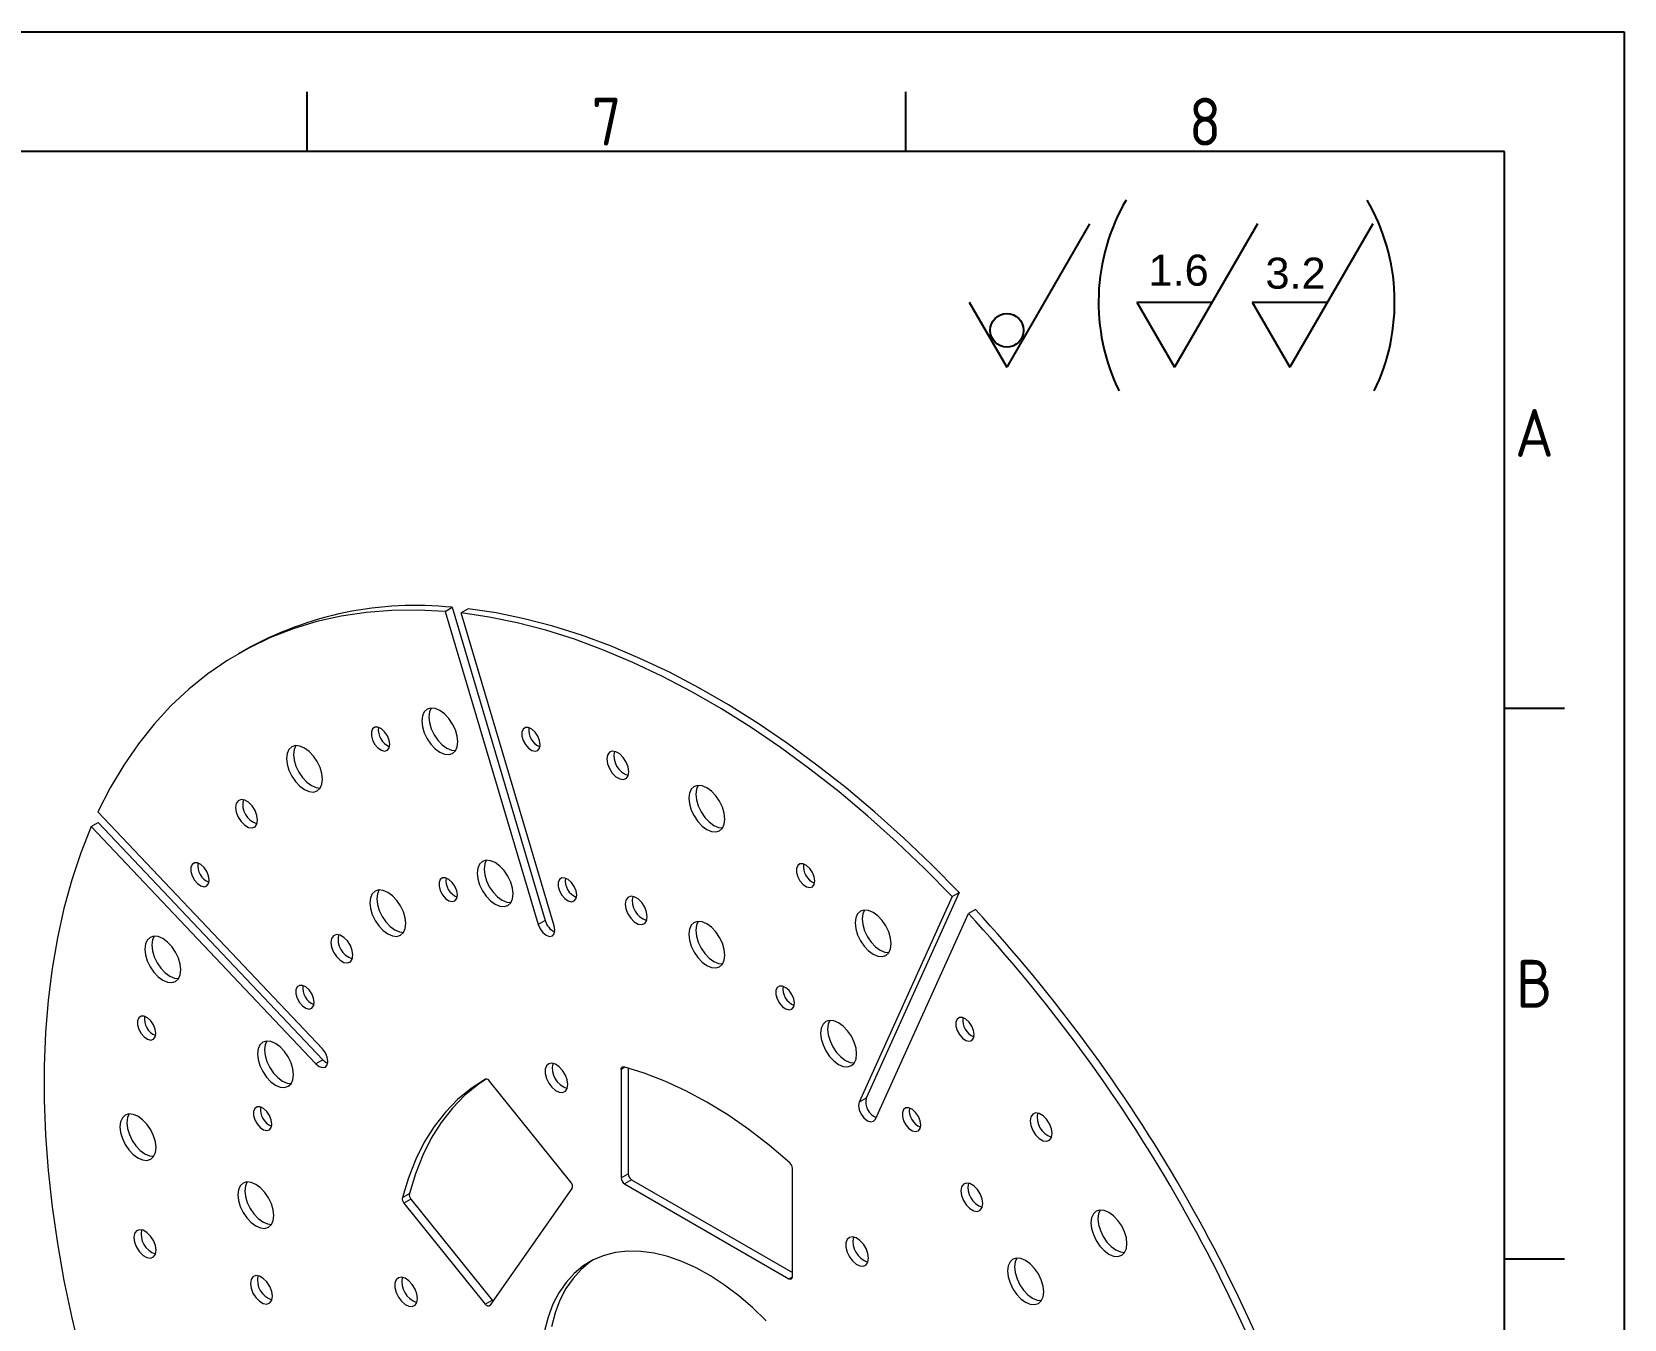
# Model space of a CAD drawing. Header units: millimetres. Extents: x 764 to 1780, y 1208 to 1927.
# Drawn here: x 1458.5 to 1780.4, y 1666.9 to 1927.1 of the extents above; entities that cross this region are included whole.
import ezdxf
from ezdxf.enums import TextEntityAlignment as Align

# ---------------------------------------------------------------- set-up
doc = ezdxf.new("R2010")
doc.units = ezdxf.units.MM
doc.linetypes.add('ACAD_ISO05W100', pattern=[33, 24, -3, 0, -3, 0, -3])
doc.layers.add('AM_5', color=3, linetype='Continuous', lineweight=25)
doc.layers.add('AM_BOR', color=2, linetype='ACAD_ISO05W100', lineweight=35)
doc.styles.add('ACISOTS', font='isocp.shx', dxfattribs={"height": 1})
doc.styles.get("Standard").update_dxf_attribs({"font": 'arial.ttf'})

# ---------------------------------------------------------------- blocks, each defined once
blk = doc.blocks.new('A3 ZTL')
for p, q in [((401.17, 280.82), (19.57, 280.82)), ((401.17, 9.78), (401.17, 280.82))]:
    blk.add_line(p, q)
at = {"layer": 'AM_BOR', "color": 135, "linetype": 'Continuous', "lineweight": 25}
for p, q in [((0, 290.61), (410.96, 290.61)), ((410.96, 290.61), (410.96, 0))]:
    blk.add_line(p, q, dxfattribs=at)
at = {"layer": 'AM_BOR', "color": 135, "lineweight": 25}
for p, q in [((303.33, 280.82), (303.33, 285.71)), ((352.25, 280.82), (352.25, 285.71)), ((406.07, 235.32), (401.17, 235.32)), ((406.07, 190.31), (401.17, 190.31))]:
    blk.add_line(p, q, dxfattribs=at)
at = {"layer": 'AM_BOR', "color": 135, "lineweight": 25, "style": 'ACISOTS'}
for s, p in [('7', (327.79, 283.27)), ('8', (376.71, 283.27)), ('A', (403.62, 257.83)), ('B', (403.62, 212.82))]:
    blk.add_text(s, height=3.91, dxfattribs=at).set_placement(p, align=Align.MIDDLE)

msp = doc.modelspace()

# ---------------------------------------------------------------- linework, layer by layer
at = {"color": 7, "linetype": 'Continuous', "lineweight": 15}
for p, q in [((1542.028, 1809.969), (1543.442, 1810.785)), ((1542.028, 1809.969), (1560.837, 1746.673)), ((1543.442, 1810.785), (1562.251, 1747.49)), ((1546.709, 1810.462), (1545.294, 1809.645)), ((1564.104, 1746.35), (1545.294, 1809.645)), ((1501.607, 1802.196), (1500.193, 1801.38)), ((1517.235, 1721.494), (1471.826, 1769.428)), ((1470.473, 1766.438), (1471.887, 1767.254)), ((1470.473, 1766.438), (1515.882, 1718.503)), ((1471.887, 1767.254), (1517.296, 1719.32)), ((1644.576, 1752.331), (1625.767, 1710.753)), ((1645.99, 1753.148), (1627.181, 1711.569)), ((1644.576, 1752.331), (1645.99, 1753.148)), ((1629.033, 1707.305), (1647.842, 1748.883)), ((1649.256, 1749.7), (1647.842, 1748.883)), ((1562.251, 1747.49), (1560.837, 1746.673)), ((1517.296, 1719.32), (1515.882, 1718.503)), ((1577.611, 1717.358), (1577.611, 1695.441)), ((1579.025, 1717.603), (1579.025, 1696.257)), ((1567.467, 1694.534), (1551.03, 1714.981)), ((1627.181, 1711.569), (1625.767, 1710.753)), ((1612.259, 1675.439), (1612.259, 1697.356)), ((1577.611, 1695.441), (1579.025, 1696.257)), ((1579.732, 1695.032), (1578.318, 1694.216)), ((1578.318, 1694.216), (1611.552, 1675.03)), ((1579.732, 1695.032), (1612.259, 1676.255)), ((1533.376, 1691.437), (1534.79, 1692.253)), ((1535.12, 1691.148), (1533.706, 1690.332)), ((1535.12, 1691.148), (1551.557, 1670.701)), ((1551.109, 1669.626), (1567.726, 1693.269)), ((1533.706, 1690.332), (1550.143, 1669.884)), ((1550.143, 1669.884), (1551.557, 1670.701))]:
    msp.add_line(p, q, dxfattribs=at)
at = {"color": 8, "linetype": 'Continuous', "lineweight": 15}
for p, q in [((1578.354, 1717.786), (1577.611, 1717.358)), ((1611.552, 1675.03), (1612.259, 1675.438))]:
    msp.add_line(p, q, dxfattribs=at)
at = {"color": 7, "linetype": 'Continuous', "lineweight": 15, "flags": 128}
for points in [[(1542.028, 1809.969), (1536.586, 1810.242), (1531.26, 1810.17), (1526.062, 1809.754), (1521, 1808.994), (1516.086, 1807.891), (1511.329, 1806.449), (1506.738, 1804.669), (1502.324, 1802.556), (1498.094, 1800.113), (1494.057, 1797.346), (1490.221, 1794.26), (1486.594, 1790.86), (1483.182, 1787.155), (1479.994, 1783.151), (1477.034, 1778.856), (1474.31, 1774.279), (1471.826, 1769.428)], [(1644.576, 1752.331), (1638.971, 1757.982), (1633.279, 1763.392), (1627.51, 1768.551), (1621.676, 1773.448), (1615.789, 1778.074), (1609.861, 1782.419), (1603.902, 1786.475), (1597.926, 1790.233), (1591.944, 1793.686), (1585.968, 1796.828), (1580.01, 1799.652), (1574.081, 1802.152), (1568.194, 1804.323), (1562.36, 1806.161), (1556.591, 1807.663), (1550.899, 1808.825), (1545.294, 1809.645)], [(1645.99, 1753.148), (1640.385, 1758.799), (1634.693, 1764.209), (1628.924, 1769.368), (1623.091, 1774.265), (1617.204, 1778.89), (1611.275, 1783.235), (1605.317, 1787.291), (1599.34, 1791.049), (1593.358, 1794.503), (1587.382, 1797.644), (1581.424, 1800.468), (1575.495, 1802.968), (1569.608, 1805.139), (1563.774, 1806.978), (1558.006, 1808.479), (1552.313, 1809.642), (1546.709, 1810.462)], [(1544.58, 1783.602), (1544.456, 1784.762), (1544.093, 1785.986), (1543.514, 1787.191), (1542.76, 1788.295), (1541.881, 1789.222), (1540.939, 1789.909), (1539.996, 1790.31), (1539.118, 1790.397), (1538.364, 1790.164), (1537.785, 1789.627), (1537.421, 1788.823), (1537.297, 1787.806), (1537.421, 1786.646), (1537.785, 1785.422), (1538.364, 1784.217), (1539.118, 1783.113), (1539.996, 1782.186), (1540.939, 1781.499), (1541.881, 1781.098), (1542.76, 1781.011), (1543.514, 1781.244), (1544.093, 1781.781), (1544.456, 1782.585), (1544.58, 1783.602)], [(1539.17, 1790.401), (1538.836, 1789.639), (1538.711, 1788.623), (1538.836, 1787.463), (1539.199, 1786.238), (1539.778, 1785.033), (1540.532, 1783.93), (1541.411, 1783.003), (1542.353, 1782.315), (1543.296, 1781.914), (1544.122, 1781.823)], [(1530.839, 1783.061), (1530.712, 1783.916), (1530.35, 1784.802), (1529.8, 1785.598), (1529.138, 1786.198), (1528.452, 1786.52), (1527.836, 1786.522), (1527.372, 1786.202), (1527.123, 1785.604), (1527.123, 1784.809), (1527.372, 1783.924), (1527.836, 1783.068), (1528.452, 1782.358), (1529.138, 1781.889), (1529.8, 1781.724), (1530.35, 1781.886), (1530.712, 1782.353), (1530.839, 1783.061)], [(1561.267, 1783.014), (1561.141, 1783.869), (1560.778, 1784.755), (1560.229, 1785.551), (1559.566, 1786.151), (1558.881, 1786.473), (1558.264, 1786.475), (1557.8, 1786.155), (1557.552, 1785.557), (1557.552, 1784.762), (1557.8, 1783.877), (1558.264, 1783.021), (1558.881, 1782.311), (1559.566, 1781.842), (1560.229, 1781.677), (1560.778, 1781.839), (1561.141, 1782.306), (1561.267, 1783.014)], [(1517.249, 1776.026), (1517.125, 1777.186), (1516.761, 1778.41), (1516.182, 1779.615), (1515.428, 1780.719), (1514.55, 1781.646), (1513.607, 1782.333), (1512.665, 1782.734), (1511.786, 1782.821), (1511.032, 1782.588), (1510.453, 1782.051), (1510.09, 1781.247), (1509.966, 1780.23), (1510.09, 1779.07), (1510.453, 1777.846), (1511.032, 1776.641), (1511.786, 1775.537), (1512.665, 1774.61), (1513.607, 1773.923), (1514.55, 1773.522), (1515.428, 1773.435), (1516.182, 1773.668), (1516.761, 1774.205), (1517.125, 1775.009), (1517.249, 1776.026)], [(1511.838, 1782.825), (1511.504, 1782.063), (1511.38, 1781.047), (1511.504, 1779.886), (1511.868, 1778.662), (1512.446, 1777.457), (1513.201, 1776.354), (1514.079, 1775.426), (1515.021, 1774.739), (1515.964, 1774.338), (1516.79, 1774.247)], [(1579.17, 1777.545), (1579.036, 1778.502), (1578.649, 1779.499), (1578.057, 1780.415), (1577.33, 1781.14), (1576.556, 1781.587), (1575.829, 1781.701), (1575.237, 1781.469), (1574.85, 1780.918), (1574.715, 1780.116), (1574.85, 1779.159), (1575.237, 1778.162), (1575.829, 1777.246), (1576.556, 1776.521), (1577.33, 1776.074), (1578.057, 1775.96), (1578.649, 1776.192), (1579.036, 1776.742), (1579.17, 1777.545)], [(1598.577, 1767.977), (1598.453, 1769.137), (1598.089, 1770.361), (1597.51, 1771.566), (1596.756, 1772.67), (1595.878, 1773.597), (1594.935, 1774.284), (1593.993, 1774.685), (1593.114, 1774.772), (1592.36, 1774.539), (1591.781, 1774.002), (1591.418, 1773.198), (1591.294, 1772.181), (1591.418, 1771.021), (1591.781, 1769.797), (1592.36, 1768.592), (1593.114, 1767.488), (1593.993, 1766.561), (1594.935, 1765.874), (1595.878, 1765.473), (1596.756, 1765.386), (1597.51, 1765.619), (1598.089, 1766.156), (1598.453, 1766.96), (1598.577, 1767.977)], [(1593.166, 1774.776), (1592.832, 1774.014), (1592.708, 1772.998), (1592.832, 1771.838), (1593.196, 1770.613), (1593.774, 1769.408), (1594.529, 1768.305), (1595.407, 1767.378), (1596.349, 1766.69), (1597.292, 1766.289), (1598.118, 1766.198)], [(1504.113, 1767.761), (1503.979, 1768.718), (1503.592, 1769.715), (1503, 1770.631), (1502.273, 1771.356), (1501.499, 1771.803), (1500.772, 1771.917), (1500.18, 1771.685), (1499.793, 1771.135), (1499.659, 1770.332), (1499.793, 1769.375), (1500.18, 1768.378), (1500.772, 1767.462), (1501.499, 1766.737), (1502.273, 1766.29), (1503, 1766.176), (1503.592, 1766.408), (1503.979, 1766.959), (1504.113, 1767.761)], [(1470.473, 1766.438), (1468.381, 1761.173), (1466.542, 1755.662), (1464.958, 1749.914), (1463.634, 1743.942), (1462.571, 1737.757), (1461.772, 1731.372), (1461.239, 1724.8), (1460.972, 1718.053), (1460.972, 1711.145), (1461.239, 1704.09), (1461.772, 1696.901), (1462.571, 1689.594), (1463.634, 1682.183), (1464.958, 1674.681), (1466.542, 1667.106), (1468.381, 1659.471), (1470.473, 1651.791)], [(1494.33, 1755.639), (1494.203, 1756.493), (1493.841, 1757.379), (1493.291, 1758.175), (1492.629, 1758.775), (1491.943, 1759.098), (1491.327, 1759.099), (1490.863, 1758.779), (1490.614, 1758.181), (1490.614, 1757.386), (1490.863, 1756.501), (1491.327, 1755.646), (1491.943, 1754.935), (1492.629, 1754.466), (1493.291, 1754.301), (1493.841, 1754.463), (1494.203, 1754.93), (1494.33, 1755.639)], [(1555.767, 1752.849), (1555.643, 1754.009), (1555.279, 1755.234), (1554.7, 1756.439), (1553.946, 1757.542), (1553.068, 1758.469), (1552.125, 1759.157), (1551.183, 1759.558), (1550.304, 1759.645), (1549.55, 1759.412), (1548.971, 1758.875), (1548.608, 1758.071), (1548.484, 1757.054), (1548.608, 1755.894), (1548.971, 1754.67), (1549.55, 1753.465), (1550.304, 1752.361), (1551.183, 1751.434), (1552.125, 1750.746), (1553.068, 1750.346), (1553.946, 1750.259), (1554.7, 1750.492), (1555.279, 1751.028), (1555.643, 1751.833), (1555.767, 1752.849)], [(1550.356, 1759.649), (1550.022, 1758.887), (1549.898, 1757.87), (1550.022, 1756.71), (1550.386, 1755.486), (1550.964, 1754.281), (1551.719, 1753.177), (1552.597, 1752.25), (1553.539, 1751.563), (1554.482, 1751.162), (1555.308, 1751.071)], [(1616.781, 1755.45), (1616.655, 1756.304), (1616.292, 1757.19), (1615.743, 1757.986), (1615.08, 1758.586), (1614.395, 1758.909), (1613.778, 1758.91), (1613.314, 1758.59), (1613.065, 1757.992), (1613.065, 1757.197), (1613.314, 1756.312), (1613.778, 1755.457), (1614.395, 1754.746), (1615.08, 1754.277), (1615.743, 1754.112), (1616.292, 1754.274), (1616.655, 1754.741), (1616.781, 1755.45)], [(1544.506, 1752.632), (1544.379, 1753.487), (1544.017, 1754.373), (1543.467, 1755.169), (1542.805, 1755.769), (1542.119, 1756.091), (1541.503, 1756.093), (1541.039, 1755.773), (1540.79, 1755.175), (1540.79, 1754.38), (1541.039, 1753.495), (1541.503, 1752.639), (1542.119, 1751.929), (1542.805, 1751.46), (1543.467, 1751.295), (1544.017, 1751.457), (1544.379, 1751.924), (1544.506, 1752.632)], [(1568.63, 1752.595), (1568.504, 1753.45), (1568.141, 1754.335), (1567.592, 1755.132), (1566.93, 1755.732), (1566.244, 1756.054), (1565.627, 1756.056), (1565.163, 1755.736), (1564.915, 1755.138), (1564.915, 1754.343), (1565.163, 1753.458), (1565.627, 1752.602), (1566.244, 1751.892), (1566.93, 1751.423), (1567.592, 1751.258), (1568.141, 1751.42), (1568.504, 1751.887), (1568.63, 1752.595)], [(1534.097, 1746.843), (1533.973, 1748.003), (1533.61, 1749.227), (1533.031, 1750.432), (1532.277, 1751.536), (1531.398, 1752.463), (1530.456, 1753.15), (1529.513, 1753.551), (1528.635, 1753.638), (1527.881, 1753.405), (1527.302, 1752.868), (1526.938, 1752.064), (1526.814, 1751.047), (1526.938, 1749.887), (1527.302, 1748.663), (1527.881, 1747.458), (1528.635, 1746.354), (1529.513, 1745.427), (1530.456, 1744.74), (1531.398, 1744.339), (1532.277, 1744.252), (1533.031, 1744.485), (1533.61, 1745.022), (1533.973, 1745.826), (1534.097, 1746.843)], [(1528.687, 1753.642), (1528.353, 1752.88), (1528.228, 1751.864), (1528.353, 1750.704), (1528.716, 1749.479), (1529.295, 1748.274), (1530.049, 1747.171), (1530.928, 1746.244), (1531.87, 1745.556), (1532.813, 1745.155), (1533.639, 1745.065)], [(1582.898, 1748.216), (1582.763, 1749.174), (1582.377, 1750.17), (1581.784, 1751.087), (1581.057, 1751.812), (1580.283, 1752.258), (1579.557, 1752.373), (1578.964, 1752.14), (1578.577, 1751.59), (1578.443, 1750.788), (1578.577, 1749.831), (1578.964, 1748.834), (1579.557, 1747.918), (1580.283, 1747.192), (1581.057, 1746.746), (1581.784, 1746.632), (1582.377, 1746.864), (1582.763, 1747.414), (1582.898, 1748.216)], [(1632.204, 1742.761), (1632.08, 1743.921), (1631.716, 1745.145), (1631.137, 1746.35), (1630.383, 1747.454), (1629.505, 1748.381), (1628.562, 1749.068), (1627.62, 1749.469), (1626.742, 1749.556), (1625.987, 1749.323), (1625.409, 1748.786), (1625.045, 1747.982), (1624.921, 1746.965), (1625.045, 1745.805), (1625.409, 1744.581), (1625.987, 1743.376), (1626.742, 1742.272), (1627.62, 1741.345), (1628.562, 1740.658), (1629.505, 1740.257), (1630.383, 1740.17), (1631.137, 1740.403), (1631.716, 1740.94), (1632.08, 1741.744), (1632.204, 1742.761)], [(1626.794, 1749.56), (1626.459, 1748.798), (1626.335, 1747.782), (1626.459, 1746.622), (1626.823, 1745.397), (1627.402, 1744.192), (1628.156, 1743.089), (1629.034, 1742.162), (1629.977, 1741.474), (1630.919, 1741.073), (1631.745, 1740.982)], [(1560.837, 1746.673), (1561.22, 1745.79), (1561.794, 1745.016), (1562.47, 1744.47), (1563.147, 1744.235), (1563.72, 1744.347), (1564.104, 1744.788), (1564.238, 1745.491), (1564.104, 1746.35)], [(1598.577, 1740.461), (1598.453, 1741.621), (1598.089, 1742.846), (1597.51, 1744.051), (1596.756, 1745.154), (1595.878, 1746.081), (1594.935, 1746.769), (1593.993, 1747.17), (1593.114, 1747.257), (1592.36, 1747.024), (1591.781, 1746.487), (1591.418, 1745.683), (1591.294, 1744.666), (1591.418, 1743.506), (1591.781, 1742.282), (1592.36, 1741.077), (1593.114, 1739.973), (1593.993, 1739.046), (1594.935, 1738.358), (1595.878, 1737.958), (1596.756, 1737.871), (1597.51, 1738.104), (1598.089, 1738.64), (1598.453, 1739.445), (1598.577, 1740.461)], [(1593.166, 1747.261), (1592.832, 1746.499), (1592.708, 1745.482), (1592.832, 1744.322), (1593.196, 1743.098), (1593.774, 1741.893), (1594.529, 1740.789), (1595.407, 1739.862), (1596.349, 1739.175), (1597.292, 1738.774), (1598.118, 1738.683)], [(1488.587, 1737.488), (1488.463, 1738.648), (1488.099, 1739.873), (1487.521, 1741.078), (1486.766, 1742.181), (1485.888, 1743.108), (1484.946, 1743.796), (1484.003, 1744.197), (1483.125, 1744.284), (1482.371, 1744.051), (1481.792, 1743.514), (1481.428, 1742.71), (1481.304, 1741.693), (1481.428, 1740.533), (1481.792, 1739.309), (1482.371, 1738.104), (1483.125, 1737), (1484.003, 1736.073), (1484.946, 1735.385), (1485.888, 1734.985), (1486.766, 1734.898), (1487.521, 1735.131), (1488.099, 1735.667), (1488.463, 1736.472), (1488.587, 1737.488)], [(1483.177, 1744.288), (1482.842, 1743.526), (1482.718, 1742.509), (1482.842, 1741.349), (1483.206, 1740.125), (1483.785, 1738.92), (1484.539, 1737.816), (1485.417, 1736.889), (1486.36, 1736.202), (1487.302, 1735.801), (1488.129, 1735.71)], [(1523.39, 1740.459), (1523.256, 1741.417), (1522.869, 1742.414), (1522.277, 1743.33), (1521.55, 1744.055), (1520.776, 1744.502), (1520.049, 1744.616), (1519.457, 1744.384), (1519.07, 1743.833), (1518.936, 1743.031), (1519.07, 1742.074), (1519.457, 1741.077), (1520.049, 1740.161), (1520.776, 1739.435), (1521.55, 1738.989), (1522.277, 1738.875), (1522.869, 1739.107), (1523.256, 1739.657), (1523.39, 1740.459)], [(1515.56, 1730.891), (1515.434, 1731.746), (1515.071, 1732.631), (1514.522, 1733.427), (1513.859, 1734.027), (1513.174, 1734.35), (1512.557, 1734.351), (1512.093, 1734.032), (1511.845, 1733.434), (1511.845, 1732.638), (1512.093, 1731.753), (1512.557, 1730.898), (1513.174, 1730.187), (1513.859, 1729.718), (1514.522, 1729.554), (1515.071, 1729.715), (1515.434, 1730.182), (1515.56, 1730.891)], [(1612.644, 1730.741), (1612.517, 1731.596), (1612.154, 1732.481), (1611.605, 1733.278), (1610.943, 1733.878), (1610.257, 1734.2), (1609.64, 1734.201), (1609.177, 1733.882), (1608.928, 1733.284), (1608.928, 1732.488), (1609.177, 1731.603), (1609.64, 1730.748), (1610.257, 1730.038), (1610.943, 1729.568), (1611.605, 1729.404), (1612.154, 1729.566), (1612.517, 1730.032), (1612.644, 1730.741)], [(1483.541, 1724.633), (1483.415, 1725.488), (1483.052, 1726.373), (1482.503, 1727.17), (1481.84, 1727.77), (1481.155, 1728.092), (1480.538, 1728.094), (1480.074, 1727.774), (1479.825, 1727.176), (1479.825, 1726.381), (1480.074, 1725.495), (1480.538, 1724.64), (1481.155, 1723.93), (1481.84, 1723.46), (1482.503, 1723.296), (1483.052, 1723.458), (1483.415, 1723.925), (1483.541, 1724.633)], [(1625.237, 1720.469), (1625.113, 1721.629), (1624.749, 1722.854), (1624.171, 1724.059), (1623.417, 1725.162), (1622.538, 1726.089), (1621.596, 1726.777), (1620.653, 1727.178), (1619.775, 1727.265), (1619.021, 1727.032), (1618.442, 1726.495), (1618.078, 1725.691), (1617.954, 1724.674), (1618.078, 1723.514), (1618.442, 1722.29), (1619.021, 1721.085), (1619.775, 1719.981), (1620.653, 1719.054), (1621.596, 1718.366), (1622.538, 1717.966), (1623.417, 1717.879), (1624.171, 1718.112), (1624.749, 1718.648), (1625.113, 1719.453), (1625.237, 1720.469)], [(1619.827, 1727.269), (1619.492, 1726.507), (1619.368, 1725.49), (1619.492, 1724.33), (1619.856, 1723.106), (1620.435, 1721.901), (1621.189, 1720.797), (1622.067, 1719.87), (1623.01, 1719.183), (1623.953, 1718.782), (1624.779, 1718.691)], [(1649.025, 1724.378), (1648.898, 1725.232), (1648.536, 1726.118), (1647.986, 1726.914), (1647.324, 1727.514), (1646.638, 1727.837), (1646.022, 1727.838), (1645.558, 1727.518), (1645.309, 1726.92), (1645.309, 1726.125), (1645.558, 1725.24), (1646.022, 1724.384), (1646.638, 1723.674), (1647.324, 1723.205), (1647.986, 1723.04), (1648.536, 1723.202), (1648.898, 1723.669), (1649.025, 1724.378)], [(1511.374, 1716.289), (1511.25, 1717.449), (1510.886, 1718.674), (1510.307, 1719.879), (1509.553, 1720.982), (1508.675, 1721.909), (1507.732, 1722.597), (1506.79, 1722.998), (1505.911, 1723.085), (1505.157, 1722.852), (1504.578, 1722.315), (1504.215, 1721.511), (1504.091, 1720.494), (1504.215, 1719.334), (1504.578, 1718.11), (1505.157, 1716.905), (1505.911, 1715.801), (1506.79, 1714.874), (1507.732, 1714.186), (1508.675, 1713.786), (1509.553, 1713.699), (1510.307, 1713.932), (1510.886, 1714.468), (1511.25, 1715.273), (1511.374, 1716.289)], [(1505.963, 1723.089), (1505.629, 1722.327), (1505.505, 1721.31), (1505.629, 1720.15), (1505.993, 1718.926), (1506.571, 1717.721), (1507.326, 1716.617), (1508.204, 1715.69), (1509.146, 1715.003), (1510.089, 1714.602), (1510.915, 1714.511)], [(1515.882, 1718.503), (1516.558, 1717.957), (1517.235, 1717.722), (1517.808, 1717.834), (1518.192, 1718.275), (1518.326, 1718.978), (1518.192, 1719.837), (1517.808, 1720.721), (1517.235, 1721.494)], [(1517.296, 1719.32), (1517.973, 1718.774), (1518.296, 1718.621)], [(1566.828, 1714.304), (1566.703, 1715.238), (1566.343, 1716.214), (1565.786, 1717.127), (1565.094, 1717.878), (1564.34, 1718.385), (1563.606, 1718.594), (1562.973, 1718.482), (1562.508, 1718.061), (1562.263, 1717.376), (1562.263, 1716.503), (1562.508, 1715.535), (1562.973, 1714.577), (1563.606, 1713.734), (1564.34, 1713.096), (1565.094, 1712.733), (1565.786, 1712.684), (1566.343, 1712.954), (1566.703, 1713.514), (1566.828, 1714.304)], [(1577.611, 1717.358), (1577.62, 1717.485), (1577.648, 1717.598), (1577.694, 1717.693), (1577.756, 1717.769), (1577.833, 1717.824), (1577.923, 1717.855), (1578.023, 1717.862), (1578.131, 1717.845)], [(1611.739, 1698.444), (1607.604, 1701.968), (1603.413, 1705.203), (1599.183, 1708.136), (1594.935, 1710.752), (1590.687, 1713.041), (1586.458, 1714.991), (1582.266, 1716.595), (1578.131, 1717.845)], [(1550.179, 1715.346), (1547.259, 1713.465), (1544.552, 1711.244), (1542.069, 1708.694), (1539.822, 1705.824), (1537.82, 1702.649), (1536.074, 1699.182), (1534.59, 1695.439), (1533.376, 1691.437)], [(1550.298, 1715.386), (1548.673, 1714.281), (1545.966, 1712.061), (1543.483, 1709.51), (1541.236, 1706.641), (1539.235, 1703.466), (1537.488, 1699.999), (1536.005, 1696.256), (1534.79, 1692.253)], [(1507.007, 1706.309), (1506.88, 1707.163), (1506.518, 1708.049), (1505.968, 1708.845), (1505.306, 1709.445), (1504.62, 1709.768), (1504.004, 1709.769), (1503.54, 1709.449), (1503.291, 1708.851), (1503.291, 1708.056), (1503.54, 1707.171), (1504.004, 1706.316), (1504.62, 1705.605), (1505.306, 1705.136), (1505.968, 1704.971), (1506.518, 1705.133), (1506.88, 1705.6), (1507.007, 1706.309)], [(1625.767, 1710.753), (1625.632, 1710.049), (1625.767, 1709.19), (1626.15, 1708.307), (1626.723, 1707.533), (1627.4, 1706.987), (1628.076, 1706.752), (1628.65, 1706.864), (1629.033, 1707.305)], [(1483.562, 1701.558), (1483.438, 1702.718), (1483.074, 1703.942), (1482.495, 1705.147), (1481.741, 1706.251), (1480.863, 1707.178), (1479.92, 1707.866), (1478.978, 1708.266), (1478.099, 1708.353), (1477.345, 1708.121), (1476.766, 1707.584), (1476.403, 1706.779), (1476.278, 1705.763), (1476.403, 1704.603), (1476.766, 1703.378), (1477.345, 1702.173), (1478.099, 1701.07), (1478.978, 1700.143), (1479.92, 1699.455), (1480.863, 1699.054), (1481.741, 1698.968), (1482.495, 1699.2), (1483.074, 1699.737), (1483.438, 1700.541), (1483.562, 1701.558)], [(1478.151, 1708.357), (1477.817, 1707.596), (1477.693, 1706.579), (1477.817, 1705.419), (1478.181, 1704.195), (1478.759, 1702.99), (1479.513, 1701.886), (1480.392, 1700.959), (1481.334, 1700.272), (1482.277, 1699.871), (1483.103, 1699.78)], [(1638.207, 1706.106), (1638.081, 1706.961), (1637.718, 1707.846), (1637.169, 1708.643), (1636.506, 1709.243), (1635.821, 1709.565), (1635.204, 1709.567), (1634.74, 1709.247), (1634.491, 1708.649), (1634.491, 1707.854), (1634.74, 1706.968), (1635.204, 1706.113), (1635.821, 1705.403), (1636.506, 1704.933), (1637.169, 1704.769), (1637.718, 1704.931), (1638.081, 1705.398), (1638.207, 1706.106)], [(1664.767, 1704.401), (1664.632, 1705.358), (1664.246, 1706.355), (1663.653, 1707.271), (1662.926, 1707.996), (1662.153, 1708.443), (1661.426, 1708.557), (1660.833, 1708.325), (1660.446, 1707.774), (1660.312, 1706.972), (1660.446, 1706.015), (1660.833, 1705.018), (1661.426, 1704.102), (1662.153, 1703.377), (1662.926, 1702.93), (1663.653, 1702.816), (1664.246, 1703.048), (1664.632, 1703.598), (1664.767, 1704.401)], [(1507.389, 1687.803), (1507.265, 1688.963), (1506.901, 1690.187), (1506.323, 1691.392), (1505.568, 1692.496), (1504.69, 1693.423), (1503.748, 1694.11), (1502.805, 1694.511), (1501.927, 1694.598), (1501.173, 1694.365), (1500.594, 1693.828), (1500.23, 1693.024), (1500.106, 1692.007), (1500.23, 1690.847), (1500.594, 1689.623), (1501.173, 1688.418), (1501.927, 1687.314), (1502.805, 1686.387), (1503.748, 1685.7), (1504.69, 1685.299), (1505.568, 1685.212), (1506.323, 1685.445), (1506.901, 1685.982), (1507.265, 1686.786), (1507.389, 1687.803)], [(1501.979, 1694.602), (1501.644, 1693.84), (1501.52, 1692.824), (1501.644, 1691.664), (1502.008, 1690.439), (1502.587, 1689.234), (1503.341, 1688.131), (1504.219, 1687.204), (1505.162, 1686.516), (1506.104, 1686.115), (1506.931, 1686.025)], [(1650.761, 1690.225), (1650.627, 1691.183), (1650.24, 1692.18), (1649.647, 1693.096), (1648.921, 1693.821), (1648.147, 1694.268), (1647.42, 1694.382), (1646.828, 1694.15), (1646.441, 1693.599), (1646.306, 1692.797), (1646.441, 1691.84), (1646.828, 1690.843), (1647.42, 1689.927), (1648.147, 1689.202), (1648.921, 1688.755), (1649.647, 1688.641), (1650.24, 1688.873), (1650.627, 1689.423), (1650.761, 1690.225)], [(1679.905, 1682.126), (1679.781, 1683.286), (1679.417, 1684.511), (1678.838, 1685.716), (1678.084, 1686.819), (1677.206, 1687.746), (1676.263, 1688.434), (1675.321, 1688.835), (1674.442, 1688.921), (1673.688, 1688.689), (1673.109, 1688.152), (1672.746, 1687.348), (1672.622, 1686.331), (1672.746, 1685.171), (1673.109, 1683.947), (1673.688, 1682.742), (1674.442, 1681.638), (1675.321, 1680.711), (1676.263, 1680.023), (1677.206, 1679.623), (1678.084, 1679.536), (1678.838, 1679.769), (1679.417, 1680.305), (1679.781, 1681.11), (1679.905, 1682.126)], [(1674.494, 1688.925), (1674.16, 1688.164), (1674.036, 1687.147), (1674.16, 1685.987), (1674.524, 1684.763), (1675.102, 1683.558), (1675.857, 1682.454), (1676.735, 1681.527), (1677.677, 1680.84), (1678.62, 1680.439), (1679.446, 1680.348)], [(1483.563, 1680.78), (1483.429, 1681.738), (1483.042, 1682.734), (1482.45, 1683.651), (1481.723, 1684.376), (1480.949, 1684.822), (1480.222, 1684.937), (1479.63, 1684.704), (1479.243, 1684.154), (1479.109, 1683.352), (1479.243, 1682.395), (1479.63, 1681.398), (1480.222, 1680.482), (1480.949, 1679.756), (1481.723, 1679.31), (1482.45, 1679.196), (1483.042, 1679.428), (1483.429, 1679.978), (1483.563, 1680.78)], [(1627.639, 1679.199), (1627.514, 1680.132), (1627.154, 1681.108), (1626.598, 1682.021), (1625.905, 1682.772), (1625.151, 1683.28), (1624.418, 1683.489), (1623.784, 1683.376), (1623.32, 1682.955), (1623.074, 1682.271), (1623.074, 1681.397), (1623.32, 1680.429), (1623.784, 1679.471), (1624.418, 1678.628), (1625.151, 1677.99), (1625.905, 1677.627), (1626.598, 1677.578), (1627.154, 1677.848), (1627.514, 1678.409), (1627.639, 1679.199)], [(1606.949, 1666.548), (1604.209, 1669.188), (1601.399, 1671.593), (1598.542, 1673.743), (1595.658, 1675.623), (1592.768, 1677.219), (1589.895, 1678.52), (1587.059, 1679.515), (1584.281, 1680.197), (1581.583, 1680.561), (1578.983, 1680.605), (1576.501, 1680.328), (1574.155, 1679.731), (1571.964, 1678.821), (1569.942, 1677.603), (1568.106, 1676.086), (1566.468, 1674.282), (1565.041, 1672.204), (1563.836, 1669.867), (1562.86, 1667.288), (1562.122, 1664.488)], [(1571.905, 1678.791), (1571.357, 1678.419), (1569.52, 1676.903), (1567.883, 1675.098), (1566.455, 1673.02), (1565.25, 1670.683), (1564.274, 1668.105), (1563.536, 1665.304)], [(1663.056, 1672.397), (1662.932, 1673.557), (1662.568, 1674.781), (1661.989, 1675.986), (1661.235, 1677.09), (1660.357, 1678.017), (1659.414, 1678.704), (1658.472, 1679.105), (1657.594, 1679.192), (1656.839, 1678.959), (1656.261, 1678.422), (1655.897, 1677.618), (1655.773, 1676.601), (1655.897, 1675.441), (1656.261, 1674.217), (1656.839, 1673.012), (1657.594, 1671.908), (1658.472, 1670.981), (1659.414, 1670.294), (1660.357, 1669.893), (1661.235, 1669.806), (1661.989, 1670.039), (1662.568, 1670.576), (1662.932, 1671.38), (1663.056, 1672.397)], [(1657.646, 1679.196), (1657.311, 1678.434), (1657.187, 1677.418), (1657.311, 1676.258), (1657.675, 1675.033), (1658.254, 1673.828), (1659.008, 1672.725), (1659.886, 1671.797), (1660.829, 1671.11), (1661.771, 1670.709), (1662.597, 1670.618)], [(1507.098, 1671.499), (1506.963, 1672.456), (1506.577, 1673.453), (1505.984, 1674.369), (1505.257, 1675.094), (1504.484, 1675.541), (1503.757, 1675.655), (1503.164, 1675.423), (1502.777, 1674.872), (1502.643, 1674.07), (1502.777, 1673.113), (1503.164, 1672.116), (1503.757, 1671.2), (1504.484, 1670.475), (1505.257, 1670.028), (1505.984, 1669.914), (1506.577, 1670.146), (1506.963, 1670.696), (1507.098, 1671.499)], [(1536.422, 1671.043), (1536.298, 1671.976), (1535.937, 1672.952), (1535.381, 1673.865), (1534.688, 1674.616), (1533.934, 1675.123), (1533.201, 1675.332), (1532.568, 1675.22), (1532.103, 1674.799), (1531.857, 1674.115), (1531.857, 1673.241), (1532.103, 1672.273), (1532.568, 1671.315), (1533.201, 1670.472), (1533.934, 1669.834), (1534.688, 1669.471), (1535.381, 1669.422), (1535.937, 1669.692), (1536.298, 1670.253), (1536.422, 1671.043)], [(1551.109, 1669.626), (1551.028, 1669.542), (1550.927, 1669.491), (1550.809, 1669.475), (1550.68, 1669.493), (1550.543, 1669.546), (1550.404, 1669.631), (1550.269, 1669.746), (1550.143, 1669.884)], [(1551.557, 1670.701), (1551.684, 1670.562), (1551.734, 1670.515)]]:
    msp.add_lwpolyline(points, dxfattribs=at)
at = {"color": 7, "linetype": 'Continuous', "lineweight": 15}
for centre, radius, start, end in [((1536.099, 1740.37), 70.797, 84.04663, 119.15651), ((1532.17, 1785.993), 3.653, 172.14948, 247.84514), ((1562.599, 1785.946), 3.653, 172.14948, 247.84514), ((1580.348, 1780.796), 4.199, 167.89887, 252.09576), ((1505.291, 1771.012), 4.199, 167.89887, 252.09576), ((1495.661, 1758.571), 3.653, 172.14948, 247.84514), ((1618.112, 1758.382), 3.653, 172.14948, 247.84514), ((1545.837, 1755.564), 3.653, 172.14948, 247.84514), ((1569.962, 1755.527), 3.653, 172.14948, 247.84514), ((1584.075, 1751.468), 4.199, 167.89887, 252.09576), ((1413.47, 1532.506), 318.982, 17.28609, 42.71391), ((1414.885, 1533.322), 318.982, 17.28609, 42.71391), ((1565.704, 1748.367), 3.562, 194.26434, 245.17623), ((1524.568, 1743.711), 4.199, 167.89887, 252.09576), ((1516.892, 1733.823), 3.653, 172.14948, 247.84514), ((1613.975, 1733.673), 3.653, 172.14948, 247.84514), ((1484.872, 1727.565), 3.653, 172.14948, 247.84514), ((1650.356, 1727.31), 3.653, 172.14948, 247.84514), ((1568.046, 1717.661), 4.369, 167.94439, 252.05024), ((1550.372, 1714.619), 0.752, 28.81462, 104.80098), ((1508.338, 1709.241), 3.653, 172.14948, 247.84514), ((1630.403, 1710.733), 3.329, 165.45849, 248.49141), ((1639.538, 1709.038), 3.653, 172.14948, 247.84514), ((1665.944, 1707.652), 4.199, 167.89887, 252.09576), ((1610.694, 1697.275), 1.567, 2.93396, 48.19108), ((1566.621, 1693.702), 1.187, 338.60544, 44.52387), ((1579.146, 1695.51), 1.537, 182.60548, 237.39452), ((1580.56, 1696.327), 1.537, 182.60548, 237.39452), ((1651.939, 1693.477), 4.199, 167.89887, 252.09576), ((1534.738, 1691.242), 1.376, 171.86926, 221.42931), ((1536.152, 1692.059), 1.376, 171.86926, 221.42931), ((1484.741, 1684.032), 4.199, 167.89887, 252.09576), ((1628.857, 1682.555), 4.369, 167.94439, 252.05024), ((1508.275, 1674.75), 4.199, 167.89887, 252.09576), ((1537.64, 1674.399), 4.369, 167.94439, 252.05024), ((1611.828, 1675.369), 0.437, 230.79671, 9.21404)]:
    msp.add_arc(centre, radius, start, end, dxfattribs=at)
at = {"layer": 'AM_5'}
for p, q in [((1672.351, 1888.349), (1655.59, 1859.318)), ((1706.275, 1888.349), (1689.514, 1859.318)), ((1729.598, 1888.349), (1712.836, 1859.318)), ((1647.971, 1872.514), (1655.59, 1859.318)), ((1681.895, 1872.514), (1697.133, 1872.514)), ((1681.895, 1872.514), (1689.514, 1859.318)), ((1705.218, 1872.514), (1720.455, 1872.514)), ((1705.218, 1872.514), (1712.836, 1859.318))]:
    msp.add_line(p, q, dxfattribs=at)
msp.add_circle((1655.619, 1866.795), 3.379, dxfattribs=at)
for centre, start, end in [((1715.18, 1872.485), 149.81687, 205.95777), ((1693, 1872.485), 334.04223, 30.18313)]:
    msp.add_arc(centre, 41.03, start, end, dxfattribs=at)

# ---------------------------------------------------------------- block references
at = {"linetype": 'ByBlock', "lineweight": 0, "xscale": 2.47426245, "yscale": 2.47426245, "zscale": 2.47426245}
msp.add_blockref('A3 ZTL', (763.615, 1208.106), dxfattribs=at)

# ---------------------------------------------------------------- texts
at = {"layer": 'AM_5', "char_height": 6.2709, "attachment_point": 1}
for s, insert in [('1.6', (1684.248, 1882.095)), ('3.2', (1707.899, 1881.488))]:
    msp.add_mtext_dynamic_manual_height_columns(s, width=18.23779, gutter_width=12.5, heights=[0], dxfattribs=dict(at, insert=insert))

doc.saveas('drawing.dxf')
